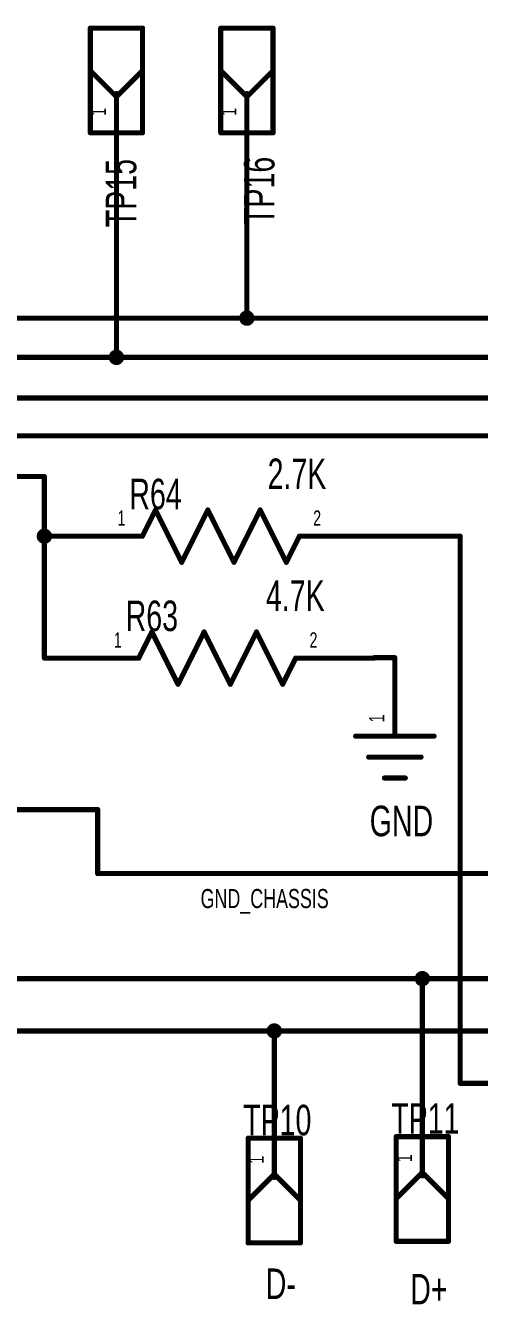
# Model space of a CAD drawing. Extents: x -0.3 to 11.2, y -0.5 to 7.6.
# Drawn here: x 8.009 to 8.877, y 1.101 to 3.545 of the extents above; entities that cross this region are included whole.
import ezdxf
from ezdxf.enums import TextEntityAlignment as Align

# ---------------------------------------------------------------- set-up
doc = ezdxf.new("R2010")
doc.units = 0
for name, color, linetype in [('Element', 253, 'CONTINUOUS'), ('Net', 50, 'CONTINUOUS'), ('Pin', 50, 'CONTINUOUS'), ('Shapes', 252, 'CONTINUOUS')]:
    doc.layers.add(name, color=color, linetype=linetype)

msp = doc.modelspace()

# ---------------------------------------------------------------- linework, layer by layer
at = {"layer": 'Element', "linetype": 'CONTINUOUS', "const_width": 0.0049}
for points in [[(8.1305, 3.5402, 1), (8.1354, 3.5402, 1), (8.1305, 3.5402, 1)], [(8.1305, 3.5402, 1), (8.1354, 3.5402, 1), (8.1305, 3.5402, 1)], [(8.2305, 3.5402, 1), (8.2354, 3.5402, 1), (8.2305, 3.5402, 1)], [(8.2305, 3.5402, 1), (8.2354, 3.5402, 1), (8.2305, 3.5402, 1)], [(8.3799, 3.5402, 1), (8.3848, 3.5402, 1), (8.3799, 3.5402, 1)], [(8.3799, 3.5402, 1), (8.3848, 3.5402, 1), (8.3799, 3.5402, 1)], [(8.4799, 3.5402, 1), (8.4848, 3.5402, 1), (8.4799, 3.5402, 1)], [(8.4799, 3.5402, 1), (8.4848, 3.5402, 1), (8.4799, 3.5402, 1)], [(8.1305, 3.459, 1), (8.1354, 3.459, 1), (8.1305, 3.459, 1)], [(8.2305, 3.459, 1), (8.2354, 3.459, 1), (8.2305, 3.459, 1)], [(8.3799, 3.459, 1), (8.3848, 3.459, 1), (8.3799, 3.459, 1)], [(8.4799, 3.459, 1), (8.4848, 3.459, 1), (8.4799, 3.459, 1)], [(8.1805, 3.4152, 1), (8.1854, 3.4152, 1), (8.1805, 3.4152, 1)], [(8.1805, 3.409, 1), (8.1854, 3.409, 1), (8.1805, 3.409, 1)], [(8.1805, 3.409, 1), (8.1854, 3.409, 1), (8.1805, 3.409, 1)], [(8.4299, 3.4152, 1), (8.4348, 3.4152, 1), (8.4299, 3.4152, 1)], [(8.4299, 3.409, 1), (8.4348, 3.409, 1), (8.4299, 3.409, 1)], [(8.4299, 3.409, 1), (8.4348, 3.409, 1), (8.4299, 3.409, 1)], [(8.1305, 3.3402, 1), (8.1354, 3.3402, 1), (8.1305, 3.3402, 1)], [(8.1305, 3.3402, 1), (8.1354, 3.3402, 1), (8.1305, 3.3402, 1)], [(8.1805, 3.3402, 1), (8.1854, 3.3402, 1), (8.1805, 3.3402, 1)], [(8.2305, 3.3402, 1), (8.2354, 3.3402, 1), (8.2305, 3.3402, 1)], [(8.2305, 3.3402, 1), (8.2354, 3.3402, 1), (8.2305, 3.3402, 1)], [(8.3799, 3.3402, 1), (8.3848, 3.3402, 1), (8.3799, 3.3402, 1)], [(8.3799, 3.3402, 1), (8.3848, 3.3402, 1), (8.3799, 3.3402, 1)], [(8.4299, 3.3402, 1), (8.4348, 3.3402, 1), (8.4299, 3.3402, 1)], [(8.4799, 3.3402, 1), (8.4848, 3.3402, 1), (8.4799, 3.3402, 1)], [(8.4799, 3.3402, 1), (8.4848, 3.3402, 1), (8.4799, 3.3402, 1)], [(8.2552, 2.6194, 1), (8.2602, 2.6194, 1), (8.2552, 2.6194, 1)], [(8.2552, 2.6194, 1), (8.2602, 2.6194, 1), (8.2552, 2.6194, 1)], [(8.3552, 2.6194, 1), (8.3602, 2.6194, 1), (8.3552, 2.6194, 1)], [(8.3552, 2.6194, 1), (8.3602, 2.6194, 1), (8.3552, 2.6194, 1)], [(8.4552, 2.6194, 1), (8.4602, 2.6194, 1), (8.4552, 2.6194, 1)], [(8.4552, 2.6194, 1), (8.4602, 2.6194, 1), (8.4552, 2.6194, 1)], [(8.2302, 2.5694, 1), (8.2352, 2.5694, 1), (8.2302, 2.5694, 1)], [(8.5302, 2.5694, 1), (8.5352, 2.5694, 1), (8.5302, 2.5694, 1)], [(8.3052, 2.5194, 1), (8.3102, 2.5194, 1), (8.3052, 2.5194, 1)], [(8.3052, 2.5194, 1), (8.3102, 2.5194, 1), (8.3052, 2.5194, 1)], [(8.4052, 2.5194, 1), (8.4102, 2.5194, 1), (8.4052, 2.5194, 1)], [(8.4052, 2.5194, 1), (8.4102, 2.5194, 1), (8.4052, 2.5194, 1)], [(8.5052, 2.5194, 1), (8.5102, 2.5194, 1), (8.5052, 2.5194, 1)], [(8.5052, 2.5194, 1), (8.5102, 2.5194, 1), (8.5052, 2.5194, 1)], [(8.2482, 2.3864, 1), (8.2532, 2.3864, 1), (8.2482, 2.3864, 1)], [(8.2482, 2.3864, 1), (8.2532, 2.3864, 1), (8.2482, 2.3864, 1)], [(8.3482, 2.3864, 1), (8.3532, 2.3864, 1), (8.3482, 2.3864, 1)], [(8.3482, 2.3864, 1), (8.3532, 2.3864, 1), (8.3482, 2.3864, 1)], [(8.4482, 2.3864, 1), (8.4532, 2.3864, 1), (8.4482, 2.3864, 1)], [(8.4482, 2.3864, 1), (8.4532, 2.3864, 1), (8.4482, 2.3864, 1)], [(8.2232, 2.3364, 1), (8.2282, 2.3364, 1), (8.2232, 2.3364, 1)], [(8.5232, 2.3364, 1), (8.5282, 2.3364, 1), (8.5232, 2.3364, 1)], [(8.2982, 2.2864, 1), (8.3032, 2.2864, 1), (8.2982, 2.2864, 1)], [(8.2982, 2.2864, 1), (8.3032, 2.2864, 1), (8.2982, 2.2864, 1)], [(8.3982, 2.2864, 1), (8.4032, 2.2864, 1), (8.3982, 2.2864, 1)], [(8.3982, 2.2864, 1), (8.4032, 2.2864, 1), (8.3982, 2.2864, 1)], [(8.4982, 2.2864, 1), (8.5032, 2.2864, 1), (8.4982, 2.2864, 1)], [(8.4982, 2.2864, 1), (8.5032, 2.2864, 1), (8.4982, 2.2864, 1)], [(8.6377, 2.1872, 1), (8.6426, 2.1872, 1), (8.6377, 2.1872, 1)], [(8.7877, 2.1872, 1), (8.7926, 2.1872, 1), (8.7877, 2.1872, 1)], [(8.6627, 2.1472, 1), (8.6676, 2.1472, 1), (8.6627, 2.1472, 1)], [(8.7627, 2.1472, 1), (8.7676, 2.1472, 1), (8.7627, 2.1472, 1)], [(8.6927, 2.1072, 1), (8.6976, 2.1072, 1), (8.6927, 2.1072, 1)], [(8.7327, 2.1072, 1), (8.7376, 2.1072, 1), (8.7327, 2.1072, 1)], [(8.4322, 1.4189, 1), (8.4372, 1.4189, 1), (8.4322, 1.4189, 1)], [(8.4322, 1.4189, 1), (8.4372, 1.4189, 1), (8.4322, 1.4189, 1)], [(8.4822, 1.4189, 1), (8.4872, 1.4189, 1), (8.4822, 1.4189, 1)], [(8.5322, 1.4189, 1), (8.5372, 1.4189, 1), (8.5322, 1.4189, 1)], [(8.5322, 1.4189, 1), (8.5372, 1.4189, 1), (8.5322, 1.4189, 1)], [(8.7152, 1.4219, 1), (8.7202, 1.4219, 1), (8.7152, 1.4219, 1)], [(8.7152, 1.4219, 1), (8.7202, 1.4219, 1), (8.7152, 1.4219, 1)], [(8.7652, 1.4219, 1), (8.7702, 1.4219, 1), (8.7652, 1.4219, 1)], [(8.8152, 1.4219, 1), (8.8202, 1.4219, 1), (8.8152, 1.4219, 1)], [(8.8152, 1.4219, 1), (8.8202, 1.4219, 1), (8.8152, 1.4219, 1)], [(8.4822, 1.3502, 1), (8.4872, 1.3502, 1), (8.4822, 1.3502, 1)], [(8.4822, 1.3502, 1), (8.4872, 1.3502, 1), (8.4822, 1.3502, 1)], [(8.4822, 1.3439, 1), (8.4872, 1.3439, 1), (8.4822, 1.3439, 1)], [(8.7652, 1.3532, 1), (8.7702, 1.3532, 1), (8.7652, 1.3532, 1)], [(8.7652, 1.3532, 1), (8.7702, 1.3532, 1), (8.7652, 1.3532, 1)], [(8.7652, 1.3469, 1), (8.7702, 1.3469, 1), (8.7652, 1.3469, 1)], [(8.4322, 1.3002, 1), (8.4372, 1.3002, 1), (8.4322, 1.3002, 1)], [(8.5322, 1.3002, 1), (8.5372, 1.3002, 1), (8.5322, 1.3002, 1)], [(8.7152, 1.3032, 1), (8.7202, 1.3032, 1), (8.7152, 1.3032, 1)], [(8.8152, 1.3032, 1), (8.8202, 1.3032, 1), (8.8152, 1.3032, 1)], [(8.4322, 1.2189, 1), (8.4372, 1.2189, 1), (8.4322, 1.2189, 1)], [(8.4322, 1.2189, 1), (8.4372, 1.2189, 1), (8.4322, 1.2189, 1)], [(8.5322, 1.2189, 1), (8.5372, 1.2189, 1), (8.5322, 1.2189, 1)], [(8.5322, 1.2189, 1), (8.5372, 1.2189, 1), (8.5322, 1.2189, 1)], [(8.7152, 1.2219, 1), (8.7202, 1.2219, 1), (8.7152, 1.2219, 1)], [(8.7152, 1.2219, 1), (8.7202, 1.2219, 1), (8.7152, 1.2219, 1)], [(8.8152, 1.2219, 1), (8.8202, 1.2219, 1), (8.8152, 1.2219, 1)], [(8.8152, 1.2219, 1), (8.8202, 1.2219, 1), (8.8152, 1.2219, 1)]]:
    msp.add_lwpolyline(points, format="xyb", dxfattribs=at)
at = {"layer": 'Element', "linetype": 'CONTINUOUS', "const_width": 0.0098}
for points in [[(8.133, 3.5402), (8.233, 3.5402)], [(8.133, 3.3402), (8.133, 3.5402)], [(8.233, 3.5402), (8.233, 3.3402)], [(8.3823, 3.5402), (8.4823, 3.5402)], [(8.3823, 3.3402), (8.3823, 3.5402)], [(8.4823, 3.5402), (8.4823, 3.3402)], [(8.133, 3.459), (8.183, 3.409)], [(8.233, 3.459), (8.183, 3.409)], [(8.3823, 3.459), (8.4323, 3.409)], [(8.4823, 3.459), (8.4323, 3.409)], [(8.183, 3.4152), (8.183, 3.3402)], [(8.4323, 3.4152), (8.4323, 3.3402)], [(8.233, 3.3402), (8.133, 3.3402)], [(8.4823, 3.3402), (8.3823, 3.3402)], [(8.2327, 2.5694), (8.2577, 2.6194)], [(8.2577, 2.6194), (8.3077, 2.5194)], [(8.3077, 2.5194), (8.3577, 2.6194)], [(8.3577, 2.6194), (8.4077, 2.5194)], [(8.4077, 2.5194), (8.4577, 2.6194)], [(8.4577, 2.6194), (8.5077, 2.5194)], [(8.5077, 2.5194), (8.5327, 2.5694)], [(8.2257, 2.3364), (8.2507, 2.3864)], [(8.2507, 2.3864), (8.3007, 2.2864)], [(8.3007, 2.2864), (8.3507, 2.3864)], [(8.3507, 2.3864), (8.4007, 2.2864)], [(8.4007, 2.2864), (8.4507, 2.3864)], [(8.4507, 2.3864), (8.5007, 2.2864)], [(8.5007, 2.2864), (8.5257, 2.3364)], [(8.6402, 2.1872), (8.7902, 2.1872)], [(8.6652, 2.1472), (8.7652, 2.1472)], [(8.6952, 2.1072), (8.7352, 2.1072)], [(8.4347, 1.2189), (8.4347, 1.4189)], [(8.4347, 1.4189), (8.5347, 1.4189)], [(8.4847, 1.3439), (8.4847, 1.4189)], [(8.5347, 1.4189), (8.5347, 1.2189)], [(8.7177, 1.2219), (8.7177, 1.4219)], [(8.7177, 1.4219), (8.8177, 1.4219)], [(8.7677, 1.3469), (8.7677, 1.4219)], [(8.8177, 1.4219), (8.8177, 1.2219)], [(8.4347, 1.3002), (8.4847, 1.3502)], [(8.5347, 1.3002), (8.4847, 1.3502)], [(8.7177, 1.3032), (8.7677, 1.3532)], [(8.8177, 1.3032), (8.7677, 1.3532)], [(8.5347, 1.2189), (8.4347, 1.2189)], [(8.8177, 1.2219), (8.7177, 1.2219)]]:
    msp.add_lwpolyline(points, dxfattribs=at)
at = {"layer": 'Net', "linetype": 'CONTINUOUS', "const_width": 0.0098}
for points in [[(8.183, 3.2652), (8.183, 2.9111)], [(8.4323, 3.2652), (8.4323, 2.9861)], [(6.51, 2.9861), (8.9767, 2.9861)], [(8.4225, 2.9861), (8.423, 2.9831), (8.4244, 2.9803), (8.4266, 2.9781), (8.4293, 2.9767), (8.4323, 2.9763), (8.4354, 2.9767), (8.4381, 2.9781), (8.4403, 2.9803), (8.4417, 2.9831), (8.4422, 2.9861), (8.4417, 2.9891), (8.4403, 2.9919), (8.4381, 2.9941), (8.4354, 2.9955), (8.4323, 2.9959), (8.4293, 2.9955), (8.4266, 2.9941), (8.4244, 2.9919), (8.423, 2.9891), (8.4225, 2.9861)], [(6.51, 2.9111), (9.2463, 2.9111)], [(8.1731, 2.9111), (8.1736, 2.9081), (8.175, 2.9053), (8.1772, 2.9031), (8.1799, 2.9017), (8.183, 2.9013), (8.186, 2.9017), (8.1888, 2.9031), (8.1909, 2.9053), (8.1923, 2.9081), (8.1928, 2.9111), (8.1923, 2.9141), (8.1909, 2.9169), (8.1888, 2.9191), (8.186, 2.9205), (8.183, 2.9209), (8.1799, 2.9205), (8.1772, 2.9191), (8.175, 2.9169), (8.1736, 2.9141), (8.1731, 2.9111)], [(6.51, 2.8335), (9.4205, 2.8335)], [(8.9136, 2.7611), (7.6997, 2.7611)], [(6.6119, 2.6833), (8.0452, 2.6833)], [(8.0452, 2.6833), (8.0452, 2.5694)], [(8.0354, 2.5694), (8.0359, 2.5663), (8.0373, 2.5636), (8.0394, 2.5614), (8.0422, 2.56), (8.0452, 2.5595), (8.0483, 2.56), (8.051, 2.5614), (8.0532, 2.5636), (8.0546, 2.5663), (8.0551, 2.5694), (8.0546, 2.5724), (8.0532, 2.5751), (8.051, 2.5773), (8.0483, 2.5787), (8.0452, 2.5792), (8.0422, 2.5787), (8.0394, 2.5773), (8.0373, 2.5751), (8.0359, 2.5724), (8.0354, 2.5694)], [(8.0452, 2.5694), (8.0827, 2.5694)], [(8.0452, 2.5694), (8.0452, 2.3364)], [(8.84, 2.5694), (8.6827, 2.5694)], [(8.84, 1.5238), (8.84, 2.5694)], [(8.0452, 2.3364), (8.0757, 2.3364)], [(8.6757, 2.3372), (8.7152, 2.3372)], [(6.8287, 2.0468), (8.1472, 2.0468)], [(8.1472, 2.0468), (8.1472, 1.9246)], [(8.1472, 1.9246), (9.4177, 1.9246)], [(8.7579, 1.7238), (8.7583, 1.7208), (8.7597, 1.718), (8.7619, 1.7159), (8.7647, 1.7145), (8.7677, 1.714), (8.7707, 1.7145), (8.7735, 1.7159), (8.7757, 1.718), (8.7771, 1.7208), (8.7775, 1.7238), (8.7771, 1.7269), (8.7757, 1.7296), (8.7735, 1.7318), (8.7707, 1.7332), (8.7677, 1.7337), (8.7647, 1.7332), (8.7619, 1.7318), (8.7597, 1.7296), (8.7583, 1.7269), (8.7579, 1.7238)], [(7.9295, 1.7238), (9.4177, 1.7238)], [(8.7677, 1.4969), (8.7677, 1.7238)], [(8.4749, 1.6238), (8.4753, 1.6208), (8.4767, 1.618), (8.4789, 1.6159), (8.4817, 1.6145), (8.4847, 1.614), (8.4877, 1.6145), (8.4905, 1.6159), (8.4927, 1.618), (8.4941, 1.6208), (8.4945, 1.6238), (8.4941, 1.6269), (8.4927, 1.6296), (8.4905, 1.6318), (8.4877, 1.6332), (8.4847, 1.6337), (8.4817, 1.6332), (8.4789, 1.6318), (8.4767, 1.6296), (8.4753, 1.6269), (8.4749, 1.6238)], [(7.8637, 1.6238), (9.4177, 1.6238)], [(8.4847, 1.4939), (8.4847, 1.6238)], [(9.4177, 1.5238), (8.84, 1.5238)]]:
    msp.add_lwpolyline(points, dxfattribs=at)
at = {"layer": 'Net', "linetype": 'CONTINUOUS', "const_width": 0.0049}
for points in [[(8.1805, 3.2652, 1), (8.1854, 3.2652, 1), (8.1805, 3.2652, 1)], [(8.4299, 3.2652, 1), (8.4348, 3.2652, 1), (8.4299, 3.2652, 1)], [(8.42, 2.9861, 1), (8.425, 2.9861, 1), (8.42, 2.9861, 1)], [(8.4299, 2.9861, 1), (8.4348, 2.9861, 1), (8.4299, 2.9861, 1)], [(8.1707, 2.9111, 1), (8.1756, 2.9111, 1), (8.1707, 2.9111, 1)], [(8.1805, 2.9111, 1), (8.1854, 2.9111, 1), (8.1805, 2.9111, 1)], [(8.0428, 2.6833, 1), (8.0477, 2.6833, 1), (8.0428, 2.6833, 1)], [(8.0428, 2.6833, 1), (8.0477, 2.6833, 1), (8.0428, 2.6833, 1)], [(8.0329, 2.5694, 1), (8.0378, 2.5694, 1), (8.0329, 2.5694, 1)], [(8.0428, 2.5694, 1), (8.0477, 2.5694, 1), (8.0428, 2.5694, 1)], [(8.0428, 2.5694, 1), (8.0477, 2.5694, 1), (8.0428, 2.5694, 1)], [(8.0428, 2.5694, 1), (8.0477, 2.5694, 1), (8.0428, 2.5694, 1)], [(8.0802, 2.5694, 1), (8.0852, 2.5694, 1), (8.0802, 2.5694, 1)], [(8.6802, 2.5694, 1), (8.6852, 2.5694, 1), (8.6802, 2.5694, 1)], [(8.8376, 2.5694, 1), (8.8425, 2.5694, 1), (8.8376, 2.5694, 1)], [(8.8376, 2.5694, 1), (8.8425, 2.5694, 1), (8.8376, 2.5694, 1)], [(8.0428, 2.3364, 1), (8.0477, 2.3364, 1), (8.0428, 2.3364, 1)], [(8.0428, 2.3364, 1), (8.0477, 2.3364, 1), (8.0428, 2.3364, 1)], [(8.0732, 2.3364, 1), (8.0782, 2.3364, 1), (8.0732, 2.3364, 1)], [(8.6732, 2.3372, 1), (8.6782, 2.3372, 1), (8.6732, 2.3372, 1)], [(8.7127, 2.3372, 1), (8.7176, 2.3372, 1), (8.7127, 2.3372, 1)], [(8.1447, 2.0468, 1), (8.1497, 2.0468, 1), (8.1447, 2.0468, 1)], [(8.1447, 2.0468, 1), (8.1497, 2.0468, 1), (8.1447, 2.0468, 1)], [(8.1447, 1.9246, 1), (8.1497, 1.9246, 1), (8.1447, 1.9246, 1)], [(8.1447, 1.9246, 1), (8.1497, 1.9246, 1), (8.1447, 1.9246, 1)], [(8.7554, 1.7238, 1), (8.7603, 1.7238, 1), (8.7554, 1.7238, 1)], [(8.7652, 1.7238, 1), (8.7702, 1.7238, 1), (8.7652, 1.7238, 1)], [(8.4724, 1.6238, 1), (8.4773, 1.6238, 1), (8.4724, 1.6238, 1)], [(8.4822, 1.6238, 1), (8.4872, 1.6238, 1), (8.4822, 1.6238, 1)], [(8.8376, 1.5238, 1), (8.8425, 1.5238, 1), (8.8376, 1.5238, 1)], [(8.8376, 1.5238, 1), (8.8425, 1.5238, 1), (8.8376, 1.5238, 1)], [(8.4822, 1.4939, 1), (8.4872, 1.4939, 1), (8.4822, 1.4939, 1)], [(8.7652, 1.4969, 1), (8.7702, 1.4969, 1), (8.7652, 1.4969, 1)]]:
    msp.add_lwpolyline(points, format="xyb", dxfattribs=at)
at = {"layer": 'Pin', "linetype": 'CONTINUOUS', "const_width": 0.0098}
for points in [[(8.183, 3.4152), (8.183, 3.2652)], [(8.4323, 3.4152), (8.4323, 3.2652)], [(8.2327, 2.5694), (8.0827, 2.5694)], [(8.5327, 2.5694), (8.6827, 2.5694)], [(8.2257, 2.3364), (8.0757, 2.3364)], [(8.5257, 2.3364), (8.6757, 2.3364)], [(8.7152, 2.1872), (8.7152, 2.3372)], [(8.4847, 1.3439), (8.4847, 1.4939)], [(8.7677, 1.3469), (8.7677, 1.4969)]]:
    msp.add_lwpolyline(points, dxfattribs=at)
at = {"layer": 'Pin', "linetype": 'CONTINUOUS', "const_width": 0.0049}
for points in [[(8.1805, 3.4152, 1), (8.1854, 3.4152, 1), (8.1805, 3.4152, 1)], [(8.4299, 3.4152, 1), (8.4348, 3.4152, 1), (8.4299, 3.4152, 1)], [(8.1805, 3.2652, 1), (8.1854, 3.2652, 1), (8.1805, 3.2652, 1)], [(8.4299, 3.2652, 1), (8.4348, 3.2652, 1), (8.4299, 3.2652, 1)], [(8.0802, 2.5694, 1), (8.0852, 2.5694, 1), (8.0802, 2.5694, 1)], [(8.2302, 2.5694, 1), (8.2352, 2.5694, 1), (8.2302, 2.5694, 1)], [(8.5302, 2.5694, 1), (8.5352, 2.5694, 1), (8.5302, 2.5694, 1)], [(8.6802, 2.5694, 1), (8.6852, 2.5694, 1), (8.6802, 2.5694, 1)], [(8.0732, 2.3364, 1), (8.0782, 2.3364, 1), (8.0732, 2.3364, 1)], [(8.2232, 2.3364, 1), (8.2282, 2.3364, 1), (8.2232, 2.3364, 1)], [(8.5232, 2.3364, 1), (8.5282, 2.3364, 1), (8.5232, 2.3364, 1)], [(8.6732, 2.3364, 1), (8.6782, 2.3364, 1), (8.6732, 2.3364, 1)], [(8.7127, 2.3372, 1), (8.7176, 2.3372, 1), (8.7127, 2.3372, 1)], [(8.7127, 2.1872, 1), (8.7176, 2.1872, 1), (8.7127, 2.1872, 1)], [(8.4822, 1.4939, 1), (8.4872, 1.4939, 1), (8.4822, 1.4939, 1)], [(8.7652, 1.4969, 1), (8.7702, 1.4969, 1), (8.7652, 1.4969, 1)], [(8.4822, 1.3439, 1), (8.4872, 1.3439, 1), (8.4822, 1.3439, 1)], [(8.7652, 1.3469, 1), (8.7702, 1.3469, 1), (8.7652, 1.3469, 1)]]:
    msp.add_lwpolyline(points, format="xyb", dxfattribs=at)

# ---------------------------------------------------------------- texts
at = {"layer": 'Element', "width": 0.7}
for s, p in [('TP15', (8.2385, 3.2249)), ('TP16', (8.5026, 3.2292))]:
    msp.add_text(s, height=0.0583, rotation=90, dxfattribs=at).set_placement(p, align=Align.BOTTOM_CENTER)
for s, p in [('2.7K', (8.5281, 2.7177)), ('4.7K', (8.5248, 2.4848))]:
    msp.add_text(s, height=0.0583, dxfattribs=at).set_placement(p, align=Align.TOP_CENTER)
for s, p in [('R64', (8.2577, 2.6034)), ('R63', (8.2507, 2.3705)), ('GND', (8.7277, 1.9785)), ('TP10', (8.4904, 1.407)), ('TP11', (8.7734, 1.41)), ('D-', (8.4972, 1.0942)), ('D+', (8.7802, 1.0838))]:
    msp.add_text(s, height=0.0583, dxfattribs=at).set_placement(p, align=Align.BOTTOM_CENTER)
at = {"layer": 'Pin', "width": 0.7}
for p in [(8.1338, 3.3726), (8.3831, 3.3726), (8.6659, 2.2135), (8.4355, 1.3701), (8.7185, 1.3731)]:
    msp.add_text('1', height=0.0292, rotation=90, dxfattribs=at).set_placement(p, align=Align.TOP_LEFT)
for s, p in [('1', (8.1851, 2.6186)), ('2', (8.559, 2.6186)), ('1', (8.1781, 2.3856)), ('2', (8.552, 2.3856))]:
    msp.add_text(s, height=0.0292, dxfattribs=at).set_placement(p, align=Align.TOP_LEFT)
at = {"layer": 'Shapes', "width": 0.7}
msp.add_text('GND_CHASSIS', height=0.0365, dxfattribs=at).set_placement((8.4663, 1.8769), align=Align.MIDDLE_CENTER)

doc.saveas('drawing.dxf')
